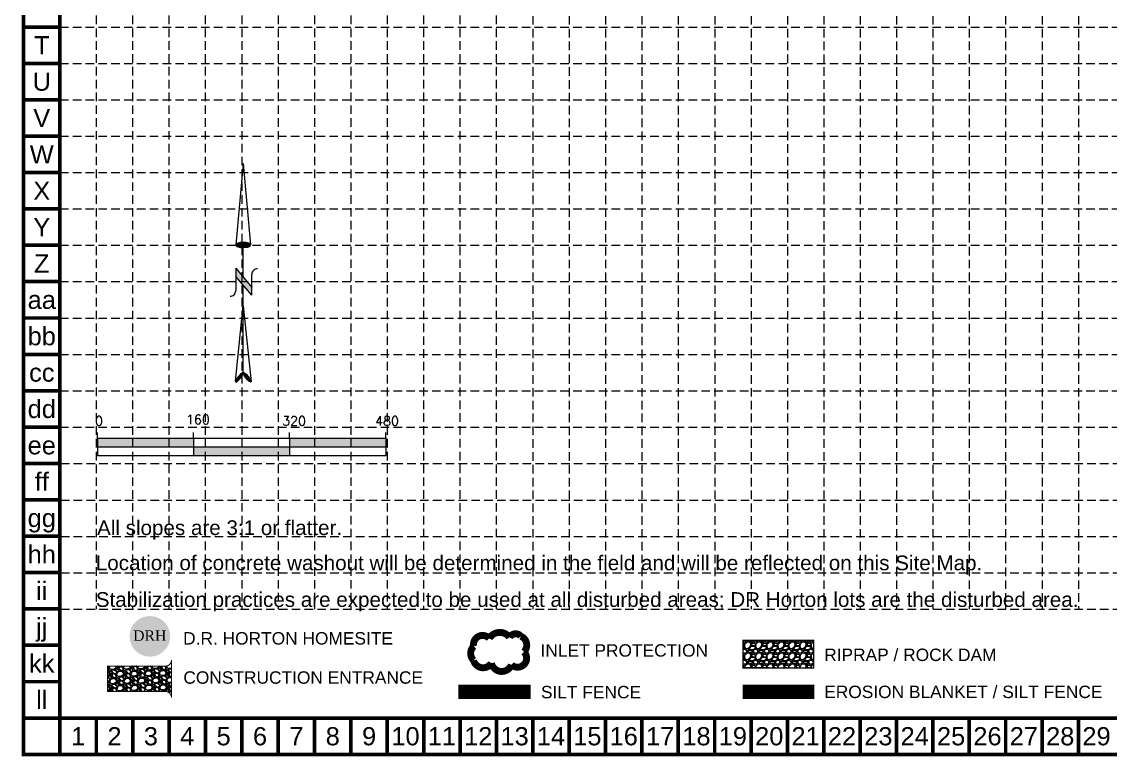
# Model space of a CAD drawing. Extents: x 33353 to 37237, y 80141 to 82571.
# Drawn here: x 33353 to 35166, y 80141 to 81365 of the extents above; entities that cross this region are included whole.
import ezdxf
from ezdxf.enums import TextEntityAlignment as Align

# ---------------------------------------------------------------- set-up
doc = ezdxf.new("R2010")
doc.units = 0
doc.header["$MEASUREMENT"] = 0
doc.linetypes.add('ACAD_ISO02W100', pattern=[15, 12, -3])
doc.linetypes.add('HIDDEN', pattern=[0.375, 0.25, -0.125])
doc.layers.get('0').update_dxf_attribs({"lineweight": 0})
for name, color, linetype in [('BASE', 7, 'Continuous'), ('GRID', 254, 'HIDDEN'), ('LEGEND', 7, 'Continuous'), ('NARROW', 7, 'Continuous')]:
    doc.layers.add(name, color=color, linetype=linetype)
doc.layers.add('DR HORTON LOGO', color=7, linetype='Continuous', lineweight=0)
doc.styles.add('DRHorton', font='dutcheb.ttf')
doc.styles.add('L120', font='simplex.shx', dxfattribs={"height": 4.8})
doc.styles.add("L200'", font='ARIAL.TTF', dxfattribs={"height": 0.001969})
doc.styles.get("Standard").update_dxf_attribs({"font": 'ARIAL.TTF'})

# ---------------------------------------------------------------- blocks, each defined once
blk = doc.blocks.new('DRHorton')
h = blk.add_hatch(color=1)
h.paths.add_polyline_path([(78.7, 25.8, 1), (40.4, 25.8, 1)])
h.paths.add_polyline_path([(42.3, 17.9), (76.5, 17.9), (76.5, 34.9), (42.3, 34.9)], flags=24)
at = {"layer": 'BASE', "color": 176, "style": 'DRHorton'}
blk.add_text('DRH', height=9.81, dxfattribs=at).set_placement((59.4, 21.6), align=Align.CENTER)

msp = doc.modelspace()

# ---------------------------------------------------------------- hatches: boundary and pattern name
h = msp.add_hatch(color=7)
h.paths.add_polyline_path([(33639, 80657), (33639, 80671.4), (33479, 80671.4), (33479, 80657)])
h.paths.add_polyline_path([(33639, 80657), (33639, 80642.6), (33799, 80642.6), (33799, 80657)])
h.paths.add_polyline_path([(33799, 80671.4), (33799, 80657), (33959, 80657), (33959, 80671.4)])
at = {"layer": 'LEGEND', "linetype": 'ACAD_ISO02W100'}
h = msp.add_hatch(dxfattribs=at)
h.set_pattern_fill('GRAVEL', color=240, scale=18.465582, style=0)
h.set_pattern_definition([(228.0128, (33240.5009, 79356.177), (-147.7246221, -166.1902614), [2.48429, -245.94471]), (184.9697, (33238.839, 79354.3305), (221.58700157, 18.46542133), [4.26311, -422.04795]), (132.5104, (33234.5919, 79353.9612), (184.6556471, -203.1215605), [3.00598, -297.5919]), (267.2737, (33227.3903, 79349.3448), (18.4655083, 369.31164237), [3.88217, -384.33446]), (292.8337, (33227.20565, 79345.467), (-92.32809214, 221.5869159), [3.80677, -376.87095]), (357.2737, (33228.6829, 79341.9586), (-369.31164237, 18.4655083), [3.88217, -384.33446]), (37.6942, (33232.5607, 79341.7739), (-240.05269964, -184.6556413), [5.13397, -508.26235]), (72.2553, (33236.6231, 79344.91305), (129.25927166, 406.24273103), [4.847, -479.85254]), (121.4296, (33238.10035, 79349.52945), (-147.7248068, 240.05247235), [3.89531, -385.63656]), (175.2364, (33236.0691, 79352.8533), (203.1214178, -18.4654255), [4.4471, -217.90796]), (222.3974, (33231.6374, 79353.22257), (-221.5871179, -203.1212541), [5.75107, -569.35621]), (138.8141, (33245.6712, 79349.1601), (-129.2591273, 110.7934415), [1.96291, -194.3289]), (171.4692, (33244.194, 79350.4527), (240.05253233, -36.93130976), [3.73442, -369.70885]), (225, (33240.501, 79351.007), (-2e-15, -18.46559), [2.61142, -23.50284]), (203.1986, (33239.2083, 79353.2226), (92.3279043, 36.931188), [1.4063, -139.22338]), (291.8014, (33237.9157, 79352.6686), (-18.46558, 55.3967506), [1.9888, -97.4514]), (30.9638, (33238.6543, 79350.822), (55.396709, 36.9312096), [3.23017, -104.44176]), (161.5651, (33241.424, 79352.484), (36.931172, -18.465552), [2.33573, -56.05757]), (16.3895, (33227.2057, 79352.6686), (184.65585906, 55.3966109), [3.2721, -323.93884]), (70.3462, (33230.3448, 79353.5919), (-73.8622396, -203.1214397), [2.74511, -271.7655]), (293.1986, (33241.4242, 79356.177), (-36.931188, 92.3279043), [2.81259, -137.8171]), (343.6105, (33242.5321, 79353.5919), (-184.65585906, 55.3966109), [3.2721, -323.93884]), (339.444, (33227.2057, 79341.22), (-92.3279433, 36.9310898), [3.1554, -154.6146]), (294.7751, (33230.1601, 79340.112), (-92.327765, 203.1214635), [2.64387, -261.74303]), (66.8014, (33241.6088, 79337.7115), (36.931188, 92.3279043), [2.81259, -137.8171]), (17.354, (33242.7167, 79340.2967), (-240.0526013, -73.8622259), [3.0954, -306.44416]), (69.444, (33232.5607, 79337.7115), (-36.9310898, -92.3279433), [1.5777, -156.1923]), (101.3099, (33240.501, 79337.7115), (-18.465538, 73.862341), [0.94156, -93.2148]), (165.9638, (33240.316, 79338.6348), (55.396756, -18.465546), [3.80677, -72.32876]), (186.009, (33236.6231, 79339.558), (184.65581386, 18.46556924), [3.52785, -349.2566]), (303.6901, (33238.6543, 79349.16), (-18.465606, 36.931156), [2.66314, -63.91545]), (353.1572, (33240.13156, 79346.9443), (313.91487967, -36.93131138), [4.64952, -460.30195]), (60.9454, (33244.748, 79346.3903), (-73.8623279, -129.25908), [1.90114, -188.21366]), (90, (33245.671, 79348.052), (-18.46558, 18.46558), [1.10793, -17.35765]), (120.2564, (33236.2538, 79340.112), (73.862233, -129.2591183), [2.56531, -253.96675]), (48.0128, (33234.9612, 79342.3279), (147.7246221, 166.1902614), [4.96857, -243.46042]), (0, (33238.285, 79346.021), (18.46558, 18.46558), [4.80105, -13.66453]), (325.3048, (33243.086, 79346.021), (-184.65571245, 129.2592319), [2.91967, -289.04681]), (254.0546, (33245.4866, 79344.359), (-18.4655798, -73.8623297), [2.68863, -131.74284]), (207.646, (33244.74796, 79341.7739), (-350.84597766, -184.6559609), [4.37754, -433.3775]), (175.4261, (33240.8702, 79339.7427), (-240.0525743, 18.46548585), [4.63115, -458.4833])])
h.paths.add_polyline_path([(34554.4, 80288.7), (34671.9, 80288.5), (34671.9, 80334.7), (34554.4, 80334.5)])
at = {"layer": 'LEGEND'}
h = msp.add_hatch(dxfattribs=at)
h.set_pattern_fill('GRAVEL', color=4, scale=16.800958, angle=-43.9343, style=0)
h.set_pattern_definition([(184.078545, (10011.7154, 70086.3145), (-201.70530708, -15.63446796), [2.260334, -223.773441]), (141.0354448, (10009.46075, 70086.1538), (156.84474559, -127.785745127), [3.878804, -384.001441]), (88.576145, (10006.4448, 70088.5929), (-7.23795275, -249.659306234), [2.734994, -270.764781]), (223.339445, (9998.812, 70090.1144), (245.23995328, 230.322638185), [3.5322, -349.687719]), (248.899445, (9996.243, 70087.6902), (79.38953822, 203.473109472), [3.463602, -342.897023]), (313.339445, (9994.9961, 70084.4588), (-230.322638185, 245.23995328), [3.5322, -349.687719]), (353.7599448, (9997.4203, 70081.88985), (-273.857250412, 30.552042664), [4.671154, -462.443839]), (28.3210448, (10002.0638, 70081.3821), (341.148077614, 184.578076214), [4.41005, -436.595094]), (77.495345, (10005.94596, 70083.4743), (54.749647363, 250.54320771), [3.544162, -350.872438]), (131.302145, (10006.7133, 70086.9344), (121.4318608, -140.326449375), [4.046208, -198.264126]), (178.4631448, (10004.0427, 70089.9741), (-273.415338879, 6.795989686), [5.232625, -518.030246]), (94.879845, (10010.6734, 70078.453), (-14.7506358, 154.19324917), [1.785959, -176.810664]), (127.534945, (10010.5215, 70080.2324), (133.972550782, -175.739700056), [3.397775, -336.38057]), (181.065745, (10008.451, 70082.927), (-11.6570544, -12.0989857), [2.376008, -21.384125]), (159.264345, (10009.0033, 70085.1947), (83.80902355, -34.08727094), [1.279527, -126.672757]), (247.867145, (10007.8067, 70085.6477), (22.87217473, 47.9539989), [1.809514, -88.666419]), (347.029545, (10007.125, 70083.9715), (59.61105248, -10.7731354), [2.938975, -95.026606]), (117.630845, (10009.989, 70083.312), (12.540937, -35.4130693), [2.12517, -51.004131]), (332.455245, (10000.7893, 70092.4088), (155.960913527, -80.273676017), [2.97713, -294.736606]), (26.411945, (10003.4289, 70091.032), (-176.62345403, -86.460679475), [2.497647, -247.266557]), (249.264345, (10012.3203, 70085.7317), (34.08727094, 83.80902355), [2.559038, -125.393246]), (299.676245, (10011.4143, 70083.3384), (-86.01877867, 152.86739131), [2.97713, -294.736606]), (295.509745, (9993.5619, 70084.9074), (-37.18087713, 82.48319098), [2.870948, -140.676507]), (250.840845, (9994.7983, 70082.3164), (67.73278348, 191.37400582), [2.405528, -238.147585]), (22.867145, (10000.7843, 70073.5161), (82.48323081, 37.18078944), [2.559038, -125.393246]), (333.419745, (10003.1422, 70074.5106), (-203.914928905, 103.1458227), [2.816361, -278.819026]), (25.509745, (9994.8558, 70079.228), (-82.48319098, -37.18087713), [1.435474, -142.11198]), (57.375645, (10000.0583, 70074.2155), (34.5292587, 60.0529601), [0.856681, -84.811724]), (122.029545, (10000.52, 70074.937), (24.6399243, -47.0701172), [3.463602, -65.808513]), (142.074745, (9998.6832, 70077.8734), (132.646859333, -104.47153144), [3.209823, -317.77203]), (259.755845, (10006.076, 70082.8826), (11.21509836, 35.8550249), [2.423068, -58.153644]), (309.2229448, (10005.64486, 70080.4982), (182.368490632, -222.367916931), [4.23038, -418.806945]), (17.011145, (10008.3199, 70077.221), (-129.99528824, -38.06467477), [1.72976, -171.24669]), (46.065745, (10009.974, 70077.727), (-0.441931, 23.756033), [1.008057, -15.792901]), (76.322145, (9998.791, 70078.4695), (-33.20351832, -131.32104697), [2.334056, -231.072315]), (4.078545, (9999.3429, 70080.7374), (201.70530708, 15.63446796), [4.520667, -221.513108]), (316.065745, (10003.852, 70081.059), (23.756033, 0.441931), [4.368249, -12.432709]), (281.370545, (10006.9978, 70078.0281), (-39.39029405, 201.26341893), [2.656467, -262.990003]), (210.120345, (10007.5216, 70075.4238), (-58.7271853, -36.73887982), [2.446253, -119.866571]), (163.7117448, (10005.4056, 70074.1962), (-346.451204269, 100.494003572), [3.982919, -394.309653]), (131.4918448, (10001.5826, 70075.3133), (-145.629781904, 163.640586005), [4.213664, -417.152235])])
edge = h.paths.add_edge_path()
edge.add_line((33602.2, 80238.9), (33602.2, 80301.9))
edge.add_arc((33591.7, 80301.9), 10.5, -89.9609, 0, ccw=False)
edge.add_line((33591.7, 80291.4), (33495.5, 80291.4))
edge.add_line((33495.5, 80291.4), (33495.5, 80249.3))
edge.add_line((33495.5, 80249.3), (33591.7, 80249.4))
edge.add_arc((33591.7, 80238.9), 10.5, 0, 90.0391, ccw=False)

# ---------------------------------------------------------------- linework, layer by layer
at = {"color": 7}
for p, q in [((33479, 80671.4), (33479, 80681)), ((33639, 80671.4), (33639, 80681)), ((33799, 80671.4), (33799, 80681)), ((33959, 80671.4), (33959, 80681)), ((33479, 80671.4), (33639, 80671.4)), ((33479, 80671.4), (33479, 80642.6)), ((33639, 80671.4), (33959, 80671.4)), ((33639, 80671.4), (33639, 80642.6)), ((33799, 80671.4), (33799, 80642.6)), ((33959, 80671.4), (33959, 80642.6)), ((33479, 80657), (33959, 80657)), ((33479, 80642.6), (33639, 80642.6)), ((33639, 80642.6), (33959, 80642.6))]:
    msp.add_line(p, q, dxfattribs=at)
at = {"layer": 'BASE', "const_width": 6.06}
for points in [[(33355.7, 80144.4), (37234, 80144.4), (37234, 82568.3), (33355.7, 82568.3)], [(33416.3, 80205), (37173.4, 80205), (37173.4, 82507.7), (33416.3, 82507.7)]]:
    msp.add_lwpolyline(points, close=True, dxfattribs=at)
for points in [[(33416.3, 81356.4), (33355.7, 81356.4)], [(33416.3, 81295.8), (33355.7, 81295.8)], [(33416.3, 81235.2), (33355.7, 81235.2)], [(33416.3, 81174.6), (33355.7, 81174.6)], [(33416.3, 81114), (33355.7, 81114)], [(33416.3, 81053.4), (33355.7, 81053.4)], [(33416.3, 80992.8), (33355.7, 80992.8)], [(33416.3, 80932.2), (33355.7, 80932.2)], [(33416.3, 80871.6), (33355.7, 80871.6)], [(33416.3, 80811), (33355.7, 80811)], [(33416.3, 80750.4), (33355.7, 80750.4)], [(33416.3, 80689.8), (33355.7, 80689.8)], [(33416.3, 80629.2), (33355.7, 80629.2)], [(33416.3, 80568.6), (33355.7, 80568.6)], [(33416.3, 80508), (33355.7, 80508)], [(33416.3, 80447.4), (33355.7, 80447.4)], [(33416.3, 80386.8), (33355.7, 80386.8)], [(33416.3, 80326.2), (33355.7, 80326.2)], [(33416.3, 80265.6), (33355.7, 80265.6)], [(33416.3, 80205), (33355.7, 80205)], [(33416.3, 80144.4), (33416.3, 80205)], [(33476.9, 80144.4), (33476.9, 80205)], [(33537.5, 80144.4), (33537.5, 80205)], [(33598.1, 80144.4), (33598.1, 80205)], [(33658.7, 80144.4), (33658.7, 80205)], [(33719.3, 80144.4), (33719.3, 80205)], [(33779.9, 80144.4), (33779.9, 80205)], [(33840.5, 80144.4), (33840.5, 80205)], [(33901.1, 80144.4), (33901.1, 80205)], [(33961.7, 80144.4), (33961.7, 80205)], [(34022.3, 80144.4), (34022.3, 80205)], [(34082.9, 80144.4), (34082.9, 80205)], [(34143.5, 80144.4), (34143.5, 80205)], [(34204.1, 80144.4), (34204.1, 80205)], [(34264.7, 80144.4), (34264.7, 80205)], [(34325.3, 80144.4), (34325.3, 80205)], [(34385.9, 80144.4), (34385.9, 80205)], [(34446.5, 80144.4), (34446.5, 80205)], [(34507.1, 80144.4), (34507.1, 80205)], [(34567.7, 80144.4), (34567.7, 80205)], [(34628.3, 80144.4), (34628.3, 80205)], [(34688.9, 80144.4), (34688.9, 80205)], [(34749.5, 80144.4), (34749.5, 80205)], [(34810.1, 80144.4), (34810.1, 80205)], [(34870.7, 80144.4), (34870.7, 80205)], [(34931.3, 80144.4), (34931.3, 80205)], [(34991.9, 80144.4), (34991.9, 80205)], [(35052.5, 80144.4), (35052.5, 80205)], [(35113.1, 80144.4), (35113.1, 80205)]]:
    msp.add_lwpolyline(points, dxfattribs=at)
at = {"layer": 'GRID', "linetype": 'HIDDEN', "lineweight": 15, "ltscale": 57}
for p, q in [((33476.7, 82508.3), (33476.7, 80386.5)), ((33537.3, 82508.3), (33537.3, 80386.5)), ((33597.9, 82508.3), (33597.9, 80386.5)), ((33658.5, 82508.3), (33658.5, 80386.5)), ((33719.1, 82508.3), (33719.1, 80386.5)), ((33779.7, 82508.3), (33779.7, 80386.5)), ((33840.3, 82508.3), (33840.3, 80386.5)), ((33900.9, 82508.3), (33900.9, 80386.5)), ((33961.5, 82508.3), (33961.5, 80386.5)), ((34022.1, 82508.3), (34022.1, 80386.5)), ((34082.7, 82508.3), (34082.7, 80386.5)), ((34143.3, 82508.3), (34143.3, 80386.5)), ((34204.1, 82507.7), (34204.1, 80386.5)), ((34264.7, 82507.7), (34264.7, 80386.5)), ((34325.3, 82507.7), (34325.3, 80386.5)), ((34385.9, 82507.7), (34385.9, 80386.5)), ((34446.5, 82507.7), (34446.5, 80386.5)), ((34507.1, 82507.7), (34507.1, 80386.5)), ((34567.7, 82507.7), (34567.7, 80386.5)), ((34628.3, 82507.7), (34628.3, 80386.5)), ((34688.9, 82507.7), (34688.9, 80386.5)), ((34749.5, 82507.7), (34749.5, 80386.5)), ((34810.1, 82507.7), (34810.1, 80386.5)), ((34870.7, 82507.7), (34870.7, 80386.5)), ((34931.3, 82507.7), (34931.3, 80386.5)), ((34991.9, 82507.7), (34991.9, 80386.5)), ((35052.5, 82507.7), (35052.5, 80386.5)), ((35113.1, 82507.7), (35113.1, 80386.5)), ((33416.3, 81356.4), (37173.4, 81356.4)), ((33416.3, 81295.8), (37173.4, 81295.8)), ((33416.3, 81235.2), (37173.4, 81235.2)), ((33416.3, 81174.6), (37173.4, 81174.6)), ((33416.3, 81114), (37173.4, 81114)), ((33416.3, 81053.4), (37173.4, 81053.4)), ((33416.3, 80992.8), (37173.4, 80992.8)), ((33416.3, 80932.2), (37173.4, 80932.2)), ((33416.3, 80871.6), (37173.4, 80871.6)), ((33416.3, 80811), (37173.4, 80811)), ((33416.3, 80750.4), (37173.4, 80750.4)), ((33416.3, 80689.8), (37173.4, 80689.8)), ((33417.7, 80628.9), (37174.7, 80628.9)), ((33417.7, 80568.3), (37174.7, 80568.3)), ((33417.7, 80507.7), (37174.7, 80507.7)), ((33417.7, 80447.1), (37174.7, 80447.1)), ((33417.7, 80386.5), (37174.7, 80386.5))]:
    msp.add_line(p, q, dxfattribs=at)
at = {"layer": 'LEGEND', "color": 170, "ltscale": 100, "const_width": 11.5}
msp.add_lwpolyline([(34131.6, 80337.7, 0.520567), (34131.6, 80337.7, 0.765195), (34105.6, 80324.6, 0.417879), (34105.4, 80301.1, 0.6649), (34135.1, 80296.6, 0.744833), (34168.6, 80293.7, 0.975642), (34189.5, 80315.3, 0.520567), (34184.3, 80341.3, 0.520567), (34165.3, 80339.5, 0.540264), (34131.6, 80337.7)], format="xyb", close=True, dxfattribs=at)
at = {"layer": 'LEGEND', "color": 240, "const_width": 2.31}
msp.add_lwpolyline([(34554.4, 80288.7), (34671.9, 80288.5), (34671.9, 80334.7), (34554.4, 80334.5)], close=True, dxfattribs=at)
at = {"layer": 'LEGEND', "color": 4, "const_width": 1.68}
msp.add_lwpolyline([(33602.2, 80238.9), (33602.2, 80301.9, -0.414014), (33591.7, 80291.4), (33495.5, 80291.4), (33495.5, 80249.3), (33591.7, 80249.4, -0.414413)], format="xyb", close=True, dxfattribs=at)
at = {"layer": 'LEGEND', "color": 200, "const_width": 24}
msp.add_lwpolyline([(34079.8, 80248.8), (34200.3, 80248.8)], dxfattribs=at)
at = {"layer": 'LEGEND', "color": 84, "const_width": 24}
msp.add_lwpolyline([(34553.8, 80248.7), (34673.1, 80248.7)], dxfattribs=at)
at = {"layer": 'NARROW', "lineweight": 0}
for p, q in [((33721.8, 81128.8), (33709.5, 80993.5)), ((33721.8, 81128.8), (33733.9, 80993.3)), ((33721.5, 80939.8), (33721.5, 80997.6)), ((33721.5, 80997.6), (33721.5, 80997.6)), ((33709.1, 80954.5), (33735.9, 80922.7)), ((33709.1, 80954.5), (33709.1, 80917)), ((33735.9, 80909.7), (33709.1, 80940.8)), ((33735.9, 80909.6), (33735.9, 80944.2)), ((33696, 80932.3), (33704.8, 80932.3)), ((33721.5, 80780.7), (33721.5, 80926.4)), ((33740.3, 80932.3), (33749.9, 80932.3)), ((33708.8, 80766.3), (33721.8, 80892.2)), ((33721.8, 80891.9), (33734.6, 80765.5)), ((33721.5, 80778.8), (33721.6, 80779.2)), ((33721.6, 80779.2), (33721.7, 80778.8))]:
    msp.add_line(p, q, dxfattribs=at)
msp.add_lwpolyline([(33709.5, 80993.3), (33710.1, 80992, 0.091577), (33713.1, 80990.3, 0.048306), (33717.2, 80989.3), (33721.7, 80989), (33726.8, 80989.4, 0.048306), (33730.4, 80990.3, 0.091577), (33733.4, 80992), (33734, 80993.3), (33733.4, 80994.7, 0.091577), (33730.4, 80996.4, 0.048306), (33726.8, 80997.3), (33721.7, 80997.6), (33716.7, 80997.3, 0.048306), (33713.1, 80996.4, 0.091577), (33710.1, 80994.7)], format="xyb", close=True, dxfattribs=at)
for points in [[(33721.6, 80780.7), (33720.9, 80780.8, 0.066818), (33718.5, 80779.3, 0.03073), (33716.3, 80777.3), (33713.6, 80774.2), (33711.1, 80770.9, 0.03073), (33709.6, 80768.3, 0.066818), (33708.7, 80765.7), (33708.9, 80765)], [(33708.9, 80765), (33709.6, 80764.9, 0.066818), (33711.9, 80766.4, 0.03073), (33714.5, 80768.7), (33716.9, 80771.5), (33719.4, 80774.8, 0.03073), (33720.9, 80777.4, 0.036692), (33721.5, 80778.8)], [(33721.6, 80780.7), (33722.3, 80780.8, -0.066818), (33724.7, 80779.3, -0.03073), (33726.9, 80777.3), (33729.6, 80774.2), (33732.1, 80770.9, -0.03073), (33733.6, 80768.3, -0.066818), (33734.5, 80765.7), (33734.3, 80765)], [(33734.3, 80765), (33733.6, 80764.9, -0.066818), (33731.2, 80766.4, -0.03073), (33728.7, 80768.7), (33726.3, 80771.5), (33723.8, 80774.8, -0.03073), (33722.3, 80777.4, -0.036692), (33721.7, 80778.8)]]:
    msp.add_lwpolyline(points, format="xyb", dxfattribs=at)
for centre, start, end in [((33745.2, 80944.2), 88.8769, 180), ((33699.9, 80917), 268.8769, 0)]:
    msp.add_arc(centre, 9.27, start, end, dxfattribs=at)
for points in [[(33709.6, 80993.3), (33710.1, 80994.7), (33710.1, 80992), (33713, 80996.4)], [(33710.1, 80992), (33713, 80996.4), (33713.1, 80990.3), (33716.5, 80997.2)], [(33713.1, 80990.3), (33716.5, 80997.2), (33717.2, 80989.3), (33721.5, 80997.5)], [(33717.2, 80989.3), (33721.5, 80997.5), (33721.5, 80989.1), (33726.8, 80997.2)], [(33721.5, 80989.1), (33726.8, 80997.2), (33726.3, 80989.4), (33730.4, 80996.4)], [(33726.3, 80989.4), (33730.4, 80996.4), (33730.5, 80990.3), (33733.4, 80994.7)], [(33730.5, 80990.3), (33733.4, 80994.7), (33733.4, 80992), (33733.9, 80993.4)], [(33709.1, 80940.7), (33736.1, 80909.8), (33709.3, 80954.6), (33736.1, 80922.7)], [(33710.9, 80770.6), (33713.6, 80767.9), (33711.8, 80771.8), (33715.7, 80770.1)], [(33711.8, 80771.8), (33715.7, 80770.1), (33713.1, 80773.7), (33717.1, 80771.8)], [(33713.1, 80773.7), (33717.1, 80771.8), (33715, 80775.9), (33718.5, 80773.7)], [(33715, 80775.9), (33718.5, 80773.7), (33716.5, 80777.5), (33719.7, 80775.3)], [(33716.5, 80777.5), (33719.7, 80775.3), (33717.8, 80778.7), (33720.6, 80776.8)], [(33717.8, 80778.7), (33720.6, 80776.8), (33718.9, 80779.6), (33721.2, 80778)], [(33718.9, 80779.6), (33721.2, 80778), (33719.8, 80780.2), (33721.5, 80778.8)], [(33719.8, 80780.2), (33721.5, 80778.8), (33720.6, 80780.7), (33721.6, 80779.2)], [(33720.6, 80780.7), (33721.6, 80779.2), (33720.9, 80780.8), (33721.7, 80779.3)], [(33720.9, 80780.8), (33721.7, 80779.3), (33721.6, 80780.7), (33721.7, 80779.3)], [(33721.6, 80780.7), (33721.7, 80779.3), (33722.3, 80780.7), (33721.7, 80779.2)], [(33722.3, 80780.7), (33721.7, 80779.2), (33723.1, 80780.4), (33721.7, 80778.8)], [(33723.1, 80780.4), (33721.7, 80778.8), (33724.2, 80779.8), (33722.2, 80777.7)], [(33724.2, 80779.8), (33722.2, 80777.7), (33724.8, 80779.3), (33722.6, 80777)], [(33724.8, 80779.3), (33722.6, 80777), (33725.8, 80778.4), (33723.4, 80775.6)], [(33725.8, 80778.4), (33723.4, 80775.6), (33727, 80777.2), (33724.3, 80774.2)], [(33727, 80777.2), (33724.3, 80774.2), (33728.3, 80775.8), (33725.2, 80773)], [(33728.3, 80775.8), (33725.2, 80773), (33729.7, 80774.2), (33726.7, 80771)], [(33729.7, 80774.2), (33726.7, 80771), (33730.4, 80773.2), (33727.8, 80769.7)], [(33727.8, 80769.7), (33730.4, 80773.2), (33728.8, 80768.6), (33731.8, 80771.3)], [(33728.8, 80768.6), (33731.8, 80771.3), (33729.9, 80767.6), (33732.8, 80769.6)], [(33708.7, 80765.7), (33708.9, 80765), (33708.9, 80766.6), (33709.6, 80765)], [(33708.9, 80766.6), (33709.6, 80765), (33709.4, 80767.8), (33711, 80765.7)], [(33709.4, 80767.8), (33711, 80765.7), (33710.1, 80769.2), (33712, 80766.4)], [(33710.1, 80769.2), (33712, 80766.4), (33710.9, 80770.6), (33713.6, 80767.9)], [(33713.8, 80768.1), (33714.6, 80768.8), (33715.7, 80770.1)], [(33729.9, 80767.6), (33732.8, 80769.6), (33731.2, 80766.4), (33733.6, 80768.3)], [(33731.2, 80766.4), (33733.6, 80768.3), (33732.3, 80765.7), (33734.2, 80767.1)], [(33732.3, 80765.7), (33734.2, 80767.1), (33733.6, 80764.9), (33734.5, 80765.7)], [(33733.6, 80764.9), (33734.5, 80765.7), (33734.3, 80765)]]:
    msp.add_solid(points, dxfattribs=at)

# ---------------------------------------------------------------- block references
at = {"layer": 'DR HORTON LOGO', "linetype": 'Continuous', "lineweight": 0, "xscale": 1.769040000006498, "yscale": 1.769039999999222, "zscale": 1.76903999999955}
msp.add_blockref('DRHorton', (33460.8, 80295.5), dxfattribs=at)

# ---------------------------------------------------------------- texts
at = {"color": 7, "style": 'L120'}
for s, height, p in [('0', 15.4, (33474.8, 80692.5)), ('160', 15.36, (33626.4, 80694.8)), ('320', 15.36, (33786.6, 80692.5)), ('480', 15.36, (33941.5, 80692.5))]:
    msp.add_text(s, height=height, dxfattribs=at).set_placement(p)
at = {"layer": 'BASE'}
for s, p in [('T', (33386, 81326.1)), ('U', (33386, 81265.5)), ('V', (33386, 81204.9)), ('W', (33386, 81144.3)), ('X', (33386, 81083.7)), ('Y', (33386, 81023.1)), ('Z', (33386, 80962.5)), ('aa', (33386, 80901.9)), ('bb', (33386, 80841.3)), ('cc', (33386, 80780.7)), ('dd', (33386, 80720.1)), ('ee', (33386, 80659.5)), ('ff', (33386, 80598.9)), ('gg', (33386, 80538.3)), ('hh', (33386, 80477.7)), ('ii', (33386, 80417.1)), ('jj', (33386, 80356.5)), ('kk', (33386, 80295.9)), ('ll', (33386, 80235.3)), ('1', (33446.6, 80174.7)), ('2', (33507.2, 80174.7)), ('3', (33567.8, 80174.7)), ('4', (33628.4, 80174.7)), ('5', (33689, 80174.7)), ('6', (33749.6, 80174.7)), ('7', (33810.2, 80174.7)), ('8', (33870.8, 80174.7)), ('9', (33931.4, 80174.7)), ('10', (33992, 80174.7)), ('11', (34052.6, 80174.7)), ('12', (34113.2, 80174.7)), ('13', (34173.8, 80174.7)), ('14', (34234.4, 80174.7)), ('15', (34295, 80174.7)), ('16', (34355.6, 80174.7)), ('17', (34416.2, 80174.7)), ('18', (34476.8, 80174.7)), ('19', (34537.4, 80174.7)), ('20', (34598, 80174.7)), ('21', (34658.6, 80174.7)), ('22', (34719.2, 80174.7)), ('23', (34779.8, 80174.7)), ('24', (34840.4, 80174.7)), ('25', (34901, 80174.7)), ('26', (34961.6, 80174.7)), ('27', (35022.2, 80174.7)), ('28', (35082.8, 80174.7)), ('29', (35143.3, 80174.7))]:
    msp.add_text(s, height=30.3, dxfattribs=at).set_placement(p, align=Align.MIDDLE_CENTER)
at = {"layer": 'BASE', "color": 7, "style": "L200'"}
for s, height, p in [('All slopes are 3:1 or flatter.', 24.575, (33478.1, 80509.9)), ('Location of concrete washout will be determined in the field and will be reflected on this Site Map.', 24.575, (33476, 80451.3)), ('Stabilization practices are expected to be used at all disturbed areas; DR Horton lots are the disturbed area.', 24.5752, (33476, 80390.2))]:
    msp.add_text(s, height=height, dxfattribs=at).set_placement(p)
at = {"layer": 'LEGEND', "style": "L200'"}
for s, height, p in [('D.R. HORTON HOMESITE', 20.663, (33621.5, 80327.5)), ('INLET PROTECTION', 20.663, (34217, 80307.3)), ('RIPRAP / ROCK DAM', 20.663, (34689.6, 80300)), ('CONSTRUCTION ENTRANCE', 20.663, (33621.9, 80262.2)), ('SILT FENCE', 20.66, (34217.7, 80237.9)), ('EROSION BLANKET / SILT FENCE', 20.663, (34689.6, 80238.3))]:
    msp.add_text(s, height=height, dxfattribs=at).set_placement(p)

doc.saveas('drawing.dxf')
